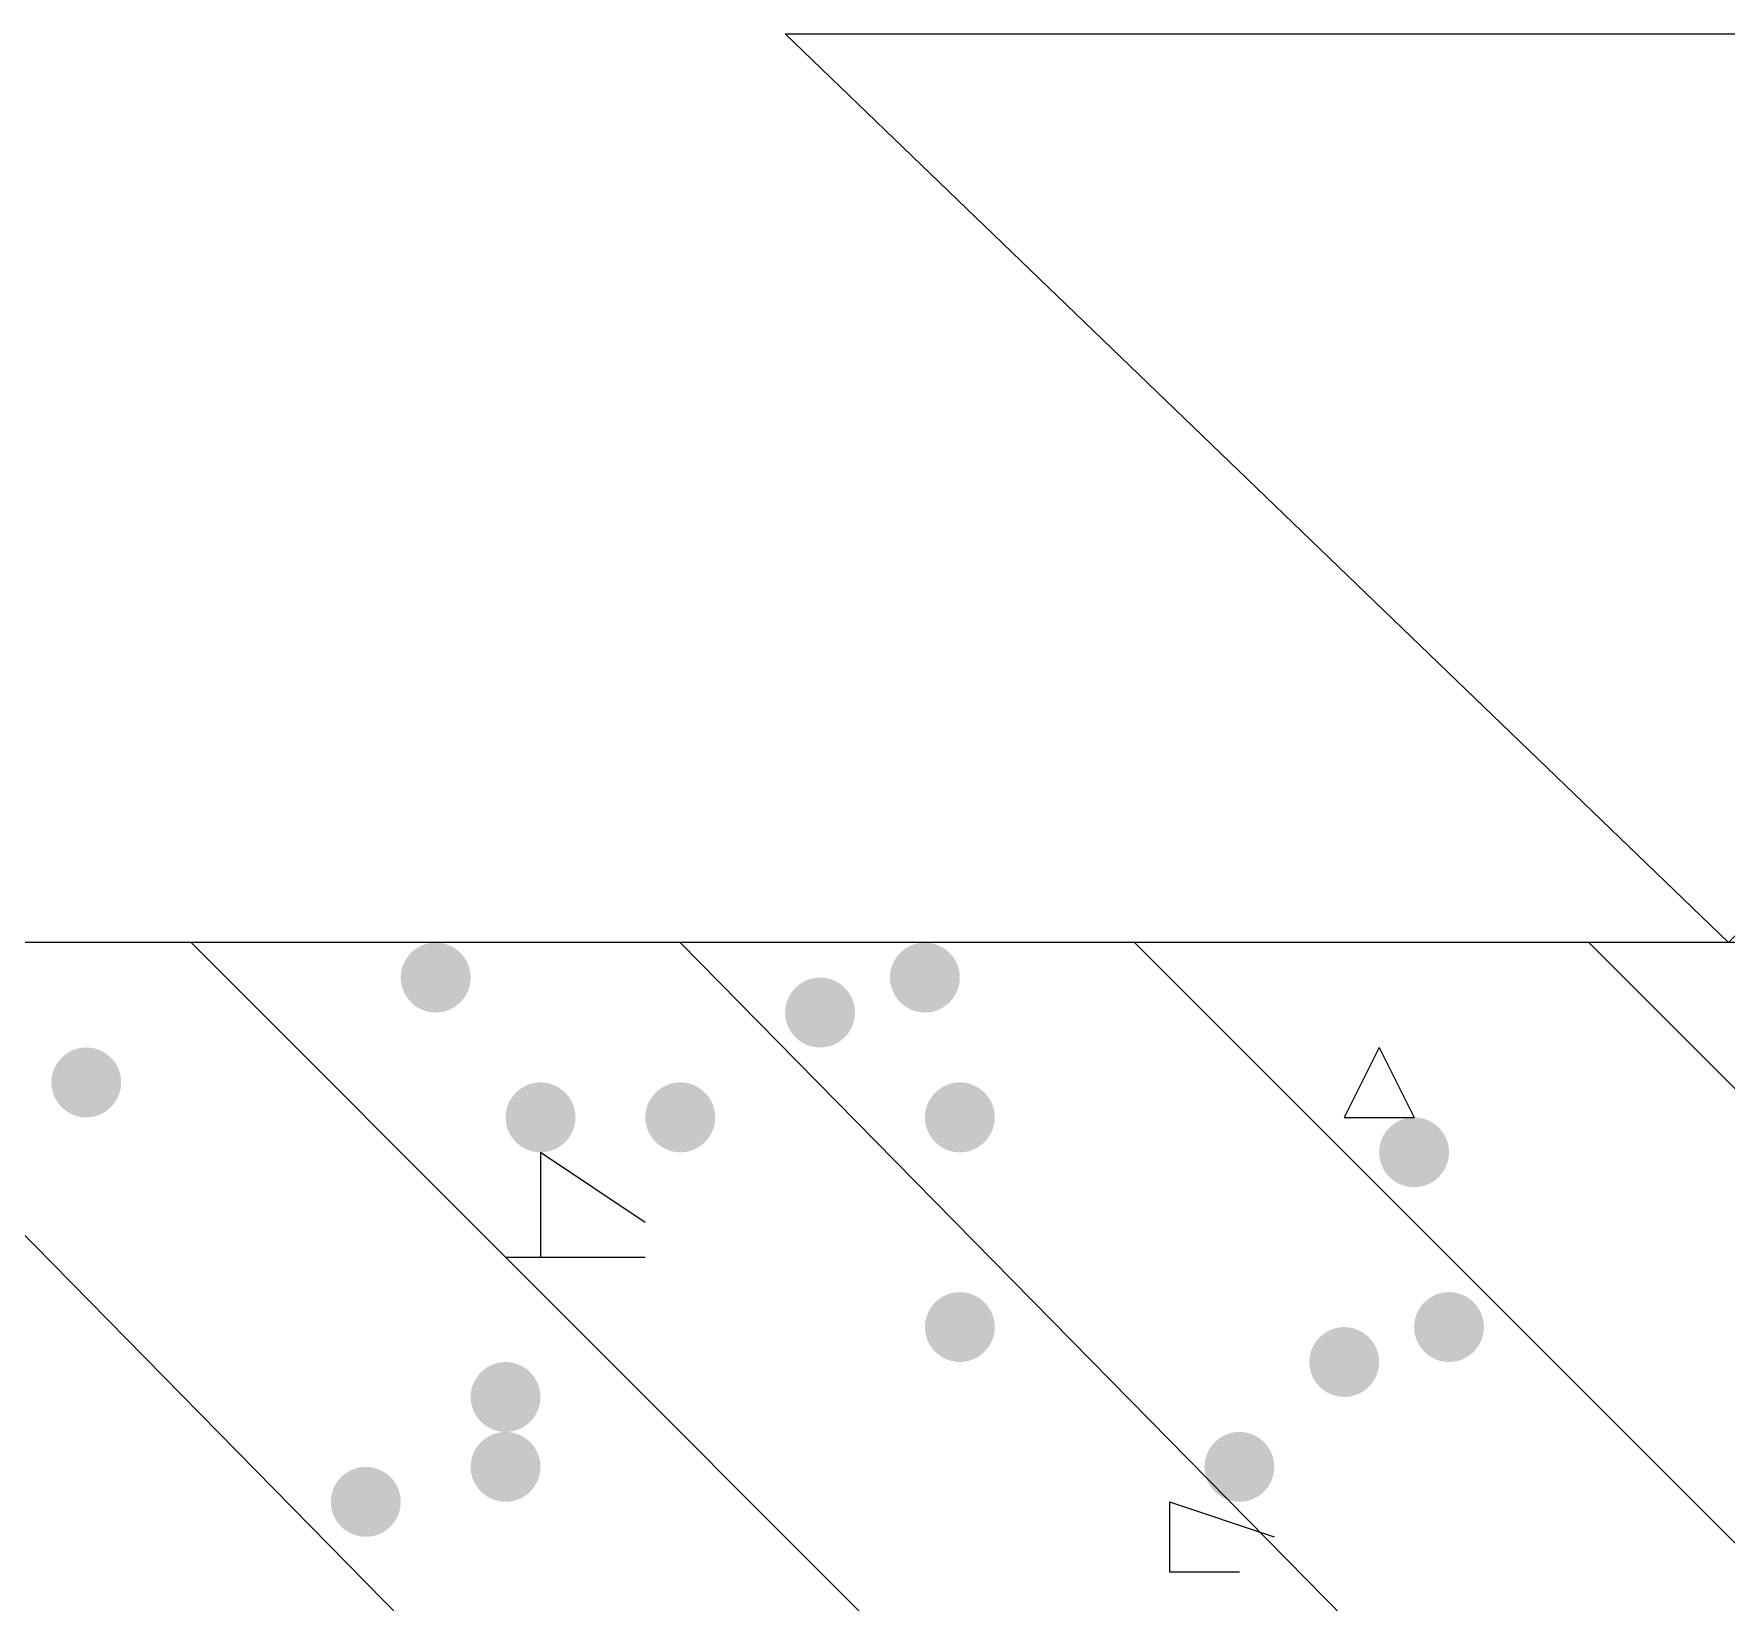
# Model space of a CAD drawing. Header units: inches. Extents: x 11 to 286, y 6 to 196.
# Drawn here: x 107.774 to 109.824, y 52.936 to 54.836 of the extents above; entities that cross this region are included whole.
import ezdxf

# ---------------------------------------------------------------- set-up
doc = ezdxf.new("R2010")
doc.units = ezdxf.units.IN
doc.header["$MEASUREMENT"] = 0
doc.layers.add('PDF_几何图形', color=7, linetype='Continuous')
doc.layers.add('PDF_实体填充', color=7, linetype='Continuous', true_color=0xffffff)

msp = doc.modelspace()

# ---------------------------------------------------------------- hatches: boundary and pattern name
at = {"layer": 'PDF_实体填充', "transparency": 33554559}
h = msp.add_hatch(color=7, dxfattribs=at)
edge = h.paths.add_edge_path(flags=0)
edge.add_spline(control_points=[(108.3028, 53.6928), (108.3028, 53.6695), (108.2837, 53.6504), (108.2604, 53.6504)], knot_values=[0, 0, 0, 0, 1, 1, 1, 1], degree=3, periodic=0)
edge.add_spline(control_points=[(108.2604, 53.6504), (108.2372, 53.6504), (108.2181, 53.6695), (108.2181, 53.6928)], knot_values=[0, 0, 0, 0, 1, 1, 1, 1], degree=3, periodic=0)
edge.add_line((108.2181, 53.6928), (108.2181, 53.6928))
edge.add_spline(control_points=[(108.2181, 53.6928), (108.2181, 53.7161), (108.2372, 53.7351), (108.2604, 53.7351)], knot_values=[0, 0, 0, 0, 1, 1, 1, 1], degree=3, periodic=0)
edge.add_spline(control_points=[(108.2604, 53.7351), (108.2837, 53.7351), (108.3028, 53.7161), (108.3028, 53.6928)], knot_values=[0, 0, 0, 0, 1, 1, 1, 1], degree=3, periodic=0)
edge.add_line((108.3028, 53.6928), (108.3028, 53.6928))
edge.add_line((108.3028, 53.6928), (108.3028, 53.6928))
h = msp.add_hatch(color=7, dxfattribs=at)
edge = h.paths.add_edge_path(flags=0)
edge.add_spline(control_points=[(108.8954, 53.6928), (108.8954, 53.6695), (108.8764, 53.6504), (108.8531, 53.6504)], knot_values=[0, 0, 0, 0, 1, 1, 1, 1], degree=3, periodic=0)
edge.add_spline(control_points=[(108.8531, 53.6504), (108.8298, 53.6504), (108.8108, 53.6695), (108.8108, 53.6928)], knot_values=[0, 0, 0, 0, 1, 1, 1, 1], degree=3, periodic=0)
edge.add_line((108.8108, 53.6928), (108.8108, 53.6928))
edge.add_spline(control_points=[(108.8108, 53.6928), (108.8108, 53.7161), (108.8298, 53.7351), (108.8531, 53.7351)], knot_values=[0, 0, 0, 0, 1, 1, 1, 1], degree=3, periodic=0)
edge.add_spline(control_points=[(108.8531, 53.7351), (108.8764, 53.7351), (108.8954, 53.7161), (108.8954, 53.6928)], knot_values=[0, 0, 0, 0, 1, 1, 1, 1], degree=3, periodic=0)
edge.add_line((108.8954, 53.6928), (108.8954, 53.6928))
edge.add_line((108.8954, 53.6928), (108.8954, 53.6928))
h = msp.add_hatch(color=7, dxfattribs=at)
edge = h.paths.add_edge_path(flags=0)
edge.add_spline(control_points=[(108.7684, 53.6504), (108.7684, 53.6272), (108.7494, 53.6081), (108.7261, 53.6081)], knot_values=[0, 0, 0, 0, 1, 1, 1, 1], degree=3, periodic=0)
edge.add_spline(control_points=[(108.7261, 53.6081), (108.7028, 53.6081), (108.6838, 53.6272), (108.6838, 53.6504)], knot_values=[0, 0, 0, 0, 1, 1, 1, 1], degree=3, periodic=0)
edge.add_line((108.6838, 53.6504), (108.6838, 53.6504))
edge.add_spline(control_points=[(108.6838, 53.6504), (108.6838, 53.6737), (108.7028, 53.6928), (108.7261, 53.6928)], knot_values=[0, 0, 0, 0, 1, 1, 1, 1], degree=3, periodic=0)
edge.add_spline(control_points=[(108.7261, 53.6928), (108.7494, 53.6928), (108.7684, 53.6737), (108.7684, 53.6504)], knot_values=[0, 0, 0, 0, 1, 1, 1, 1], degree=3, periodic=0)
edge.add_line((108.7684, 53.6504), (108.7684, 53.6504))
edge.add_line((108.7684, 53.6504), (108.7684, 53.6504))
h = msp.add_hatch(color=7, dxfattribs=at)
edge = h.paths.add_edge_path(flags=0)
edge.add_spline(control_points=[(107.8794, 53.5658), (107.8794, 53.5425), (107.8604, 53.5234), (107.8371, 53.5234)], knot_values=[0, 0, 0, 0, 1, 1, 1, 1], degree=3, periodic=0)
edge.add_spline(control_points=[(107.8371, 53.5234), (107.8138, 53.5234), (107.7948, 53.5425), (107.7948, 53.5658)], knot_values=[0, 0, 0, 0, 1, 1, 1, 1], degree=3, periodic=0)
edge.add_line((107.7948, 53.5658), (107.7948, 53.5658))
edge.add_spline(control_points=[(107.7948, 53.5658), (107.7948, 53.5891), (107.8138, 53.6081), (107.8371, 53.6081)], knot_values=[0, 0, 0, 0, 1, 1, 1, 1], degree=3, periodic=0)
edge.add_spline(control_points=[(107.8371, 53.6081), (107.8604, 53.6081), (107.8794, 53.5891), (107.8794, 53.5658)], knot_values=[0, 0, 0, 0, 1, 1, 1, 1], degree=3, periodic=0)
edge.add_line((107.8794, 53.5658), (107.8794, 53.5658))
edge.add_line((107.8794, 53.5658), (107.8794, 53.5658))
h = msp.add_hatch(color=7, dxfattribs=at)
edge = h.paths.add_edge_path(flags=0)
edge.add_spline(control_points=[(108.4298, 53.5234), (108.4298, 53.5002), (108.4107, 53.4811), (108.3874, 53.4811)], knot_values=[0, 0, 0, 0, 1, 1, 1, 1], degree=3, periodic=0)
edge.add_spline(control_points=[(108.3874, 53.4811), (108.3642, 53.4811), (108.3451, 53.5002), (108.3451, 53.5234)], knot_values=[0, 0, 0, 0, 1, 1, 1, 1], degree=3, periodic=0)
edge.add_line((108.3451, 53.5234), (108.3451, 53.5234))
edge.add_spline(control_points=[(108.3451, 53.5234), (108.3451, 53.5467), (108.3642, 53.5658), (108.3874, 53.5658)], knot_values=[0, 0, 0, 0, 1, 1, 1, 1], degree=3, periodic=0)
edge.add_spline(control_points=[(108.3874, 53.5658), (108.4107, 53.5658), (108.4298, 53.5467), (108.4298, 53.5234)], knot_values=[0, 0, 0, 0, 1, 1, 1, 1], degree=3, periodic=0)
edge.add_line((108.4298, 53.5234), (108.4298, 53.5234))
edge.add_line((108.4298, 53.5234), (108.4298, 53.5234))
h = msp.add_hatch(color=7, dxfattribs=at)
edge = h.paths.add_edge_path(flags=0)
edge.add_spline(control_points=[(108.5991, 53.5234), (108.5991, 53.5002), (108.5801, 53.4811), (108.5568, 53.4811)], knot_values=[0, 0, 0, 0, 1, 1, 1, 1], degree=3, periodic=0)
edge.add_spline(control_points=[(108.5568, 53.4811), (108.5335, 53.4811), (108.5144, 53.5002), (108.5144, 53.5234)], knot_values=[0, 0, 0, 0, 1, 1, 1, 1], degree=3, periodic=0)
edge.add_line((108.5144, 53.5234), (108.5144, 53.5234))
edge.add_spline(control_points=[(108.5144, 53.5234), (108.5144, 53.5467), (108.5335, 53.5658), (108.5568, 53.5658)], knot_values=[0, 0, 0, 0, 1, 1, 1, 1], degree=3, periodic=0)
edge.add_spline(control_points=[(108.5568, 53.5658), (108.5801, 53.5658), (108.5991, 53.5467), (108.5991, 53.5234)], knot_values=[0, 0, 0, 0, 1, 1, 1, 1], degree=3, periodic=0)
edge.add_line((108.5991, 53.5234), (108.5991, 53.5234))
edge.add_line((108.5991, 53.5234), (108.5991, 53.5234))
h = msp.add_hatch(color=7, dxfattribs=at)
edge = h.paths.add_edge_path(flags=0)
edge.add_spline(control_points=[(108.9378, 53.5234), (108.9378, 53.5002), (108.9187, 53.4811), (108.8954, 53.4811)], knot_values=[0, 0, 0, 0, 1, 1, 1, 1], degree=3, periodic=0)
edge.add_spline(control_points=[(108.8954, 53.4811), (108.8722, 53.4811), (108.8531, 53.5002), (108.8531, 53.5234)], knot_values=[0, 0, 0, 0, 1, 1, 1, 1], degree=3, periodic=0)
edge.add_line((108.8531, 53.5234), (108.8531, 53.5234))
edge.add_spline(control_points=[(108.8531, 53.5234), (108.8531, 53.5467), (108.8722, 53.5658), (108.8954, 53.5658)], knot_values=[0, 0, 0, 0, 1, 1, 1, 1], degree=3, periodic=0)
edge.add_spline(control_points=[(108.8954, 53.5658), (108.9187, 53.5658), (108.9378, 53.5467), (108.9378, 53.5234)], knot_values=[0, 0, 0, 0, 1, 1, 1, 1], degree=3, periodic=0)
edge.add_line((108.9378, 53.5234), (108.9378, 53.5234))
edge.add_line((108.9378, 53.5234), (108.9378, 53.5234))
h = msp.add_hatch(color=7, dxfattribs=at)
edge = h.paths.add_edge_path(flags=0)
edge.add_spline(control_points=[(109.4881, 53.4811), (109.4881, 53.4578), (109.4691, 53.4388), (109.4458, 53.4388)], knot_values=[0, 0, 0, 0, 1, 1, 1, 1], degree=3, periodic=0)
edge.add_spline(control_points=[(109.4458, 53.4388), (109.4225, 53.4388), (109.4034, 53.4578), (109.4034, 53.4811)], knot_values=[0, 0, 0, 0, 1, 1, 1, 1], degree=3, periodic=0)
edge.add_line((109.4034, 53.4811), (109.4034, 53.4811))
edge.add_spline(control_points=[(109.4034, 53.4811), (109.4034, 53.5044), (109.4225, 53.5234), (109.4458, 53.5234)], knot_values=[0, 0, 0, 0, 1, 1, 1, 1], degree=3, periodic=0)
edge.add_spline(control_points=[(109.4458, 53.5234), (109.4691, 53.5234), (109.4881, 53.5044), (109.4881, 53.4811)], knot_values=[0, 0, 0, 0, 1, 1, 1, 1], degree=3, periodic=0)
edge.add_line((109.4881, 53.4811), (109.4881, 53.4811))
edge.add_line((109.4881, 53.4811), (109.4881, 53.4811))
h = msp.add_hatch(color=7, dxfattribs=at)
edge = h.paths.add_edge_path(flags=0)
edge.add_spline(control_points=[(108.9378, 53.2694), (108.9378, 53.2462), (108.9187, 53.2271), (108.8954, 53.2271)], knot_values=[0, 0, 0, 0, 1, 1, 1, 1], degree=3, periodic=0)
edge.add_spline(control_points=[(108.8954, 53.2271), (108.8722, 53.2271), (108.8531, 53.2462), (108.8531, 53.2694)], knot_values=[0, 0, 0, 0, 1, 1, 1, 1], degree=3, periodic=0)
edge.add_line((108.8531, 53.2694), (108.8531, 53.2694))
edge.add_spline(control_points=[(108.8531, 53.2694), (108.8531, 53.2927), (108.8722, 53.3118), (108.8954, 53.3118)], knot_values=[0, 0, 0, 0, 1, 1, 1, 1], degree=3, periodic=0)
edge.add_spline(control_points=[(108.8954, 53.3118), (108.9187, 53.3118), (108.9378, 53.2927), (108.9378, 53.2694)], knot_values=[0, 0, 0, 0, 1, 1, 1, 1], degree=3, periodic=0)
edge.add_line((108.9378, 53.2694), (108.9378, 53.2694))
edge.add_line((108.9378, 53.2694), (108.9378, 53.2694))
h = msp.add_hatch(color=7, dxfattribs=at)
edge = h.paths.add_edge_path(flags=0)
edge.add_spline(control_points=[(109.5304, 53.2694), (109.5304, 53.2462), (109.5114, 53.2271), (109.4881, 53.2271)], knot_values=[0, 0, 0, 0, 1, 1, 1, 1], degree=3, periodic=0)
edge.add_spline(control_points=[(109.4881, 53.2271), (109.4648, 53.2271), (109.4458, 53.2462), (109.4458, 53.2694)], knot_values=[0, 0, 0, 0, 1, 1, 1, 1], degree=3, periodic=0)
edge.add_line((109.4458, 53.2694), (109.4458, 53.2694))
edge.add_spline(control_points=[(109.4458, 53.2694), (109.4458, 53.2927), (109.4648, 53.3118), (109.4881, 53.3118)], knot_values=[0, 0, 0, 0, 1, 1, 1, 1], degree=3, periodic=0)
edge.add_spline(control_points=[(109.4881, 53.3118), (109.5114, 53.3118), (109.5304, 53.2927), (109.5304, 53.2694)], knot_values=[0, 0, 0, 0, 1, 1, 1, 1], degree=3, periodic=0)
edge.add_line((109.5304, 53.2694), (109.5304, 53.2694))
edge.add_line((109.5304, 53.2694), (109.5304, 53.2694))
h = msp.add_hatch(color=7, dxfattribs=at)
edge = h.paths.add_edge_path(flags=0)
edge.add_spline(control_points=[(109.4034, 53.2271), (109.4034, 53.2038), (109.3844, 53.1848), (109.3611, 53.1848)], knot_values=[0, 0, 0, 0, 1, 1, 1, 1], degree=3, periodic=0)
edge.add_spline(control_points=[(109.3611, 53.1848), (109.3378, 53.1848), (109.3188, 53.2038), (109.3188, 53.2271)], knot_values=[0, 0, 0, 0, 1, 1, 1, 1], degree=3, periodic=0)
edge.add_line((109.3188, 53.2271), (109.3188, 53.2271))
edge.add_spline(control_points=[(109.3188, 53.2271), (109.3188, 53.2504), (109.3378, 53.2694), (109.3611, 53.2694)], knot_values=[0, 0, 0, 0, 1, 1, 1, 1], degree=3, periodic=0)
edge.add_spline(control_points=[(109.3611, 53.2694), (109.3844, 53.2694), (109.4034, 53.2504), (109.4034, 53.2271)], knot_values=[0, 0, 0, 0, 1, 1, 1, 1], degree=3, periodic=0)
edge.add_line((109.4034, 53.2271), (109.4034, 53.2271))
edge.add_line((109.4034, 53.2271), (109.4034, 53.2271))
h = msp.add_hatch(color=7, dxfattribs=at)
edge = h.paths.add_edge_path(flags=0)
edge.add_spline(control_points=[(108.3874, 53.1848), (108.3874, 53.1615), (108.3684, 53.1424), (108.3451, 53.1424)], knot_values=[0, 0, 0, 0, 1, 1, 1, 1], degree=3, periodic=0)
edge.add_spline(control_points=[(108.3451, 53.1424), (108.3218, 53.1424), (108.3028, 53.1615), (108.3028, 53.1848)], knot_values=[0, 0, 0, 0, 1, 1, 1, 1], degree=3, periodic=0)
edge.add_line((108.3028, 53.1848), (108.3028, 53.1848))
edge.add_spline(control_points=[(108.3028, 53.1848), (108.3028, 53.2081), (108.3218, 53.2271), (108.3451, 53.2271)], knot_values=[0, 0, 0, 0, 1, 1, 1, 1], degree=3, periodic=0)
edge.add_spline(control_points=[(108.3451, 53.2271), (108.3684, 53.2271), (108.3874, 53.2081), (108.3874, 53.1848)], knot_values=[0, 0, 0, 0, 1, 1, 1, 1], degree=3, periodic=0)
edge.add_line((108.3874, 53.1848), (108.3874, 53.1848))
edge.add_line((108.3874, 53.1848), (108.3874, 53.1848))
h = msp.add_hatch(color=7, dxfattribs=at)
edge = h.paths.add_edge_path(flags=0)
edge.add_spline(control_points=[(108.3874, 53.1001), (108.3874, 53.0768), (108.3684, 53.0578), (108.3451, 53.0578)], knot_values=[0, 0, 0, 0, 1, 1, 1, 1], degree=3, periodic=0)
edge.add_spline(control_points=[(108.3451, 53.0578), (108.3218, 53.0578), (108.3028, 53.0768), (108.3028, 53.1001)], knot_values=[0, 0, 0, 0, 1, 1, 1, 1], degree=3, periodic=0)
edge.add_line((108.3028, 53.1001), (108.3028, 53.1001))
edge.add_spline(control_points=[(108.3028, 53.1001), (108.3028, 53.1234), (108.3218, 53.1424), (108.3451, 53.1424)], knot_values=[0, 0, 0, 0, 1, 1, 1, 1], degree=3, periodic=0)
edge.add_spline(control_points=[(108.3451, 53.1424), (108.3684, 53.1424), (108.3874, 53.1234), (108.3874, 53.1001)], knot_values=[0, 0, 0, 0, 1, 1, 1, 1], degree=3, periodic=0)
edge.add_line((108.3874, 53.1001), (108.3874, 53.1001))
edge.add_line((108.3874, 53.1001), (108.3874, 53.1001))
h = msp.add_hatch(color=7, dxfattribs=at)
edge = h.paths.add_edge_path(flags=0)
edge.add_spline(control_points=[(109.2764, 53.1001), (109.2764, 53.0768), (109.2574, 53.0578), (109.2341, 53.0578)], knot_values=[0, 0, 0, 0, 1, 1, 1, 1], degree=3, periodic=0)
edge.add_spline(control_points=[(109.2341, 53.0578), (109.2108, 53.0578), (109.1918, 53.0768), (109.1918, 53.1001)], knot_values=[0, 0, 0, 0, 1, 1, 1, 1], degree=3, periodic=0)
edge.add_line((109.1918, 53.1001), (109.1918, 53.1001))
edge.add_spline(control_points=[(109.1918, 53.1001), (109.1918, 53.1234), (109.2108, 53.1424), (109.2341, 53.1424)], knot_values=[0, 0, 0, 0, 1, 1, 1, 1], degree=3, periodic=0)
edge.add_spline(control_points=[(109.2341, 53.1424), (109.2574, 53.1424), (109.2764, 53.1234), (109.2764, 53.1001)], knot_values=[0, 0, 0, 0, 1, 1, 1, 1], degree=3, periodic=0)
edge.add_line((109.2764, 53.1001), (109.2764, 53.1001))
edge.add_line((109.2764, 53.1001), (109.2764, 53.1001))
h = msp.add_hatch(color=7, dxfattribs=at)
edge = h.paths.add_edge_path(flags=0)
edge.add_spline(control_points=[(108.2181, 53.0578), (108.2181, 53.0345), (108.1991, 53.0154), (108.1758, 53.0154)], knot_values=[0, 0, 0, 0, 1, 1, 1, 1], degree=3, periodic=0)
edge.add_spline(control_points=[(108.1758, 53.0154), (108.1525, 53.0154), (108.1334, 53.0345), (108.1334, 53.0578)], knot_values=[0, 0, 0, 0, 1, 1, 1, 1], degree=3, periodic=0)
edge.add_line((108.1334, 53.0578), (108.1334, 53.0578))
edge.add_spline(control_points=[(108.1334, 53.0578), (108.1334, 53.0811), (108.1525, 53.1001), (108.1758, 53.1001)], knot_values=[0, 0, 0, 0, 1, 1, 1, 1], degree=3, periodic=0)
edge.add_spline(control_points=[(108.1758, 53.1001), (108.1991, 53.1001), (108.2181, 53.0811), (108.2181, 53.0578)], knot_values=[0, 0, 0, 0, 1, 1, 1, 1], degree=3, periodic=0)
edge.add_line((108.2181, 53.0578), (108.2181, 53.0578))
edge.add_line((108.2181, 53.0578), (108.2181, 53.0578))

# ---------------------------------------------------------------- linework, layer by layer
at = {"layer": 'PDF_几何图形'}
for p, q in [((174.3851, 53.7351), (84.6384, 53.7351)), ((107.4138, 53.7351), (109.9538, 51.1528)), ((107.9641, 53.7351), (110.5464, 51.1528)), ((108.5568, 53.7351), (111.0968, 51.1528)), ((109.1071, 53.7351), (111.5624, 51.2798)), ((109.6574, 53.7351), (111.5624, 51.8301)), ((109.4034, 53.6081), (109.3611, 53.5234)), ((109.4034, 53.6081), (109.4458, 53.5234)), ((109.3611, 53.5234), (109.4458, 53.5234)), ((108.3874, 53.4811), (108.5144, 53.3964)), ((108.3874, 53.4811), (108.3874, 53.3541)), ((108.3451, 53.3541), (108.5144, 53.3541)), ((109.1494, 53.0578), (109.2764, 53.0154)), ((109.1494, 53.0578), (109.1494, 52.9731)), ((109.1494, 52.9731), (109.2341, 52.9731))]:
    msp.add_line(p, q, dxfattribs=at)
msp.add_lwpolyline([(110.9274, 54.8358), (109.8268, 53.7351), (108.6838, 54.8358), (118.1241, 54.8358)], dxfattribs=at)

doc.saveas('drawing.dxf')
